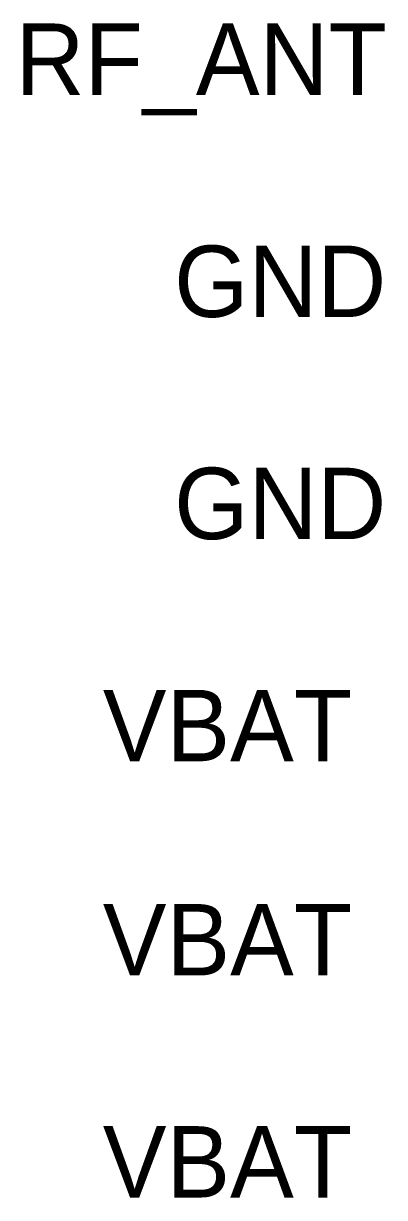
# Model space of a CAD drawing. Header units: millimetres. Extents: x 0 to 841, y 0 to 594.
# Drawn here: x 733.56 to 741.74, y 251.72 to 278.31 of the extents above; entities that cross this region are included whole.
import ezdxf

# ---------------------------------------------------------------- set-up
doc = ezdxf.new("R2010")
doc.units = ezdxf.units.MM
doc.layers.add('Sheet', color=255, linetype='Continuous')

msp = doc.modelspace()

# ---------------------------------------------------------------- texts
at = {"layer": 'Sheet'}
for s, p in [('RF_ANT', (733.382, 276.697)), ('GND', (736.975, 271.666)), ('GND', (736.975, 266.635)), ('VBAT', (735.358, 261.604)), ('VBAT', (735.358, 256.753)), ('VBAT', (735.358, 251.722))]:
    msp.add_text(s, height=1.6171, dxfattribs=at).set_placement(p)

doc.saveas('drawing.dxf')
